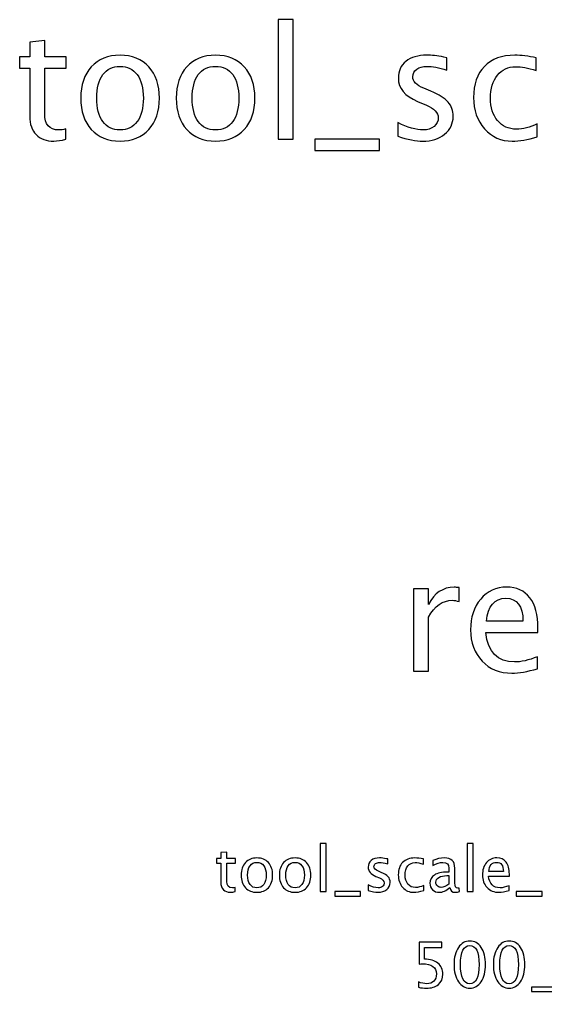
# Model space of a CAD drawing. Header units: centimetres. Extents: x -29.5 to 29.3, y -24.7 to 29.8.
# Drawn here: x -29.49 to -22.33, y 13.31 to 26.55 of the extents above; entities that cross this region are included whole.
import ezdxf

# ---------------------------------------------------------------- set-up
doc = ezdxf.new("R2010")
doc.units = ezdxf.units.CM
doc.header["$MEASUREMENT"] = 0
doc.layers.add('Layer 1', color=7, linetype='Continuous')

msp = doc.modelspace()

# ---------------------------------------------------------------- linework, layer by layer
at = {"layer": 'Layer 1'}
for points, knots in [([(-25.96923, 24.91783), (-25.96923, 24.91783), (-25.96923, 26.54978), (-25.96923, 26.54978), (-25.96923, 26.54978), (-25.96923, 26.54978), (-25.76603, 26.54978), (-25.76603, 26.54978), (-25.76603, 26.54978), (-25.76603, 26.54978), (-25.76603, 24.91783), (-25.76603, 24.91783), (-25.76603, 24.91783), (-25.76603, 24.91783), (-25.96923, 24.91783), (-25.96923, 24.91783)], [0, 0, 0, 0, 0.2, 0.2, 0.2, 0.2, 0.4, 0.4, 0.4, 0.4, 0.6, 0.6, 0.6, 0.6, 1, 1, 1, 1]), ([(-28.85989, 24.91818), (-28.92268, 24.9009), (-28.97736, 24.89243), (-29.02358, 24.89243), (-29.02358, 24.89243), (-29.12729, 24.89243), (-29.20808, 24.92206), (-29.26594, 24.98133), (-29.26594, 24.98133), (-29.32415, 25.0406), (-29.35307, 25.12279), (-29.35307, 25.22827), (-29.35307, 25.22827), (-29.35307, 25.22827), (-29.35307, 25.88726), (-29.35307, 25.88726), (-29.35307, 25.88726), (-29.35307, 25.88726), (-29.49348, 25.88726), (-29.49348, 25.88726), (-29.49348, 25.88726), (-29.49348, 25.88726), (-29.49348, 26.03967), (-29.49348, 26.03967), (-29.49348, 26.03967), (-29.49348, 26.03967), (-29.35307, 26.03967), (-29.35307, 26.03967), (-29.35307, 26.03967), (-29.35307, 26.03967), (-29.35307, 26.24251), (-29.35307, 26.24251), (-29.35307, 26.24251), (-29.35307, 26.24251), (-29.14987, 26.26192), (-29.14987, 26.26192), (-29.14987, 26.26192), (-29.14987, 26.26192), (-29.14987, 26.03967), (-29.14987, 26.03967), (-29.14987, 26.03967), (-29.14987, 26.03967), (-28.85566, 26.03967), (-28.85566, 26.03967), (-28.85566, 26.03967), (-28.85566, 26.03967), (-28.85566, 25.88726), (-28.85566, 25.88726), (-28.85566, 25.88726), (-28.85566, 25.88726), (-29.14987, 25.88726), (-29.14987, 25.88726), (-29.14987, 25.88726), (-29.14987, 25.88726), (-29.14987, 25.26496), (-29.14987, 25.26496), (-29.14987, 25.26496), (-29.14987, 25.11821), (-29.08602, 25.04483), (-28.95867, 25.04483), (-28.95867, 25.04483), (-28.9315, 25.04483), (-28.89869, 25.04942), (-28.85989, 25.05824), (-28.85989, 25.05824), (-28.85989, 25.05824), (-28.85989, 24.91818), (-28.85989, 24.91818)], [0, 0, 0, 0, 0.05555556, 0.05555556, 0.05555556, 0.05555556, 0.11111111, 0.11111111, 0.11111111, 0.11111111, 0.16666667, 0.16666667, 0.16666667, 0.16666667, 0.22222222, 0.22222222, 0.22222222, 0.22222222, 0.27777778, 0.27777778, 0.27777778, 0.27777778, 0.33333333, 0.33333333, 0.33333333, 0.33333333, 0.38888889, 0.38888889, 0.38888889, 0.38888889, 0.44444444, 0.44444444, 0.44444444, 0.44444444, 0.5, 0.5, 0.5, 0.5, 0.55555556, 0.55555556, 0.55555556, 0.55555556, 0.61111111, 0.61111111, 0.61111111, 0.61111111, 0.66666667, 0.66666667, 0.66666667, 0.66666667, 0.72222222, 0.72222222, 0.72222222, 0.72222222, 0.77777778, 0.77777778, 0.77777778, 0.77777778, 0.83333333, 0.83333333, 0.83333333, 0.83333333, 0.88888889, 0.88888889, 0.88888889, 0.88888889, 1, 1, 1, 1]), ([(-28.12329, 24.89243), (-28.28804, 24.89243), (-28.41857, 24.94499), (-28.51452, 25.05012), (-28.51452, 25.05012), (-28.61083, 25.15525), (-28.65881, 25.29813), (-28.65881, 25.47839), (-28.65881, 25.47839), (-28.65881, 25.65831), (-28.61083, 25.80083), (-28.51452, 25.90561), (-28.51452, 25.90561), (-28.41857, 26.01038), (-28.28804, 26.06295), (-28.12329, 26.06295), (-28.12329, 26.06295), (-27.95854, 26.06295), (-27.82802, 26.01038), (-27.73206, 25.90561), (-27.73206, 25.90561), (-27.63575, 25.80083), (-27.58777, 25.65831), (-27.58777, 25.47839), (-27.58777, 25.47839), (-27.58777, 25.29813), (-27.63575, 25.15525), (-27.73206, 25.05012), (-27.73206, 25.05012), (-27.82802, 24.94499), (-27.95854, 24.89243), (-28.12329, 24.89243)], [0, 0, 0, 0, 0.11111111, 0.11111111, 0.11111111, 0.11111111, 0.22222222, 0.22222222, 0.22222222, 0.22222222, 0.33333333, 0.33333333, 0.33333333, 0.33333333, 0.44444444, 0.44444444, 0.44444444, 0.44444444, 0.55555556, 0.55555556, 0.55555556, 0.55555556, 0.66666667, 0.66666667, 0.66666667, 0.66666667, 0.77777778, 0.77777778, 0.77777778, 0.77777778, 1, 1, 1, 1]), ([(-26.82295, 24.89243), (-26.9877, 24.89243), (-27.11823, 24.94499), (-27.21418, 25.05012), (-27.21418, 25.05012), (-27.31049, 25.15525), (-27.35847, 25.29813), (-27.35847, 25.47839), (-27.35847, 25.47839), (-27.35847, 25.65831), (-27.31049, 25.80083), (-27.21418, 25.90561), (-27.21418, 25.90561), (-27.11823, 26.01038), (-26.9877, 26.06295), (-26.82295, 26.06295), (-26.82295, 26.06295), (-26.6582, 26.06295), (-26.52768, 26.01038), (-26.43172, 25.90561), (-26.43172, 25.90561), (-26.33541, 25.80083), (-26.28743, 25.65831), (-26.28743, 25.47839), (-26.28743, 25.47839), (-26.28743, 25.29813), (-26.33541, 25.15525), (-26.43172, 25.05012), (-26.43172, 25.05012), (-26.52768, 24.94499), (-26.6582, 24.89243), (-26.82295, 24.89243)], [0, 0, 0, 0, 0.11111111, 0.11111111, 0.11111111, 0.11111111, 0.22222222, 0.22222222, 0.22222222, 0.22222222, 0.33333333, 0.33333333, 0.33333333, 0.33333333, 0.44444444, 0.44444444, 0.44444444, 0.44444444, 0.55555556, 0.55555556, 0.55555556, 0.55555556, 0.66666667, 0.66666667, 0.66666667, 0.66666667, 0.77777778, 0.77777778, 0.77777778, 0.77777778, 1, 1, 1, 1]), ([(-24.33939, 24.95805), (-24.33939, 24.95805), (-24.33939, 25.14431), (-24.33939, 25.14431), (-24.33939, 25.14431), (-24.20639, 25.07799), (-24.09103, 25.04483), (-23.99261, 25.04483), (-23.99261, 25.04483), (-23.93404, 25.04483), (-23.88536, 25.06071), (-23.84691, 25.09246), (-23.84691, 25.09246), (-23.80846, 25.12385), (-23.78905, 25.16336), (-23.78905, 25.21099), (-23.78905, 25.21099), (-23.78905, 25.28049), (-23.84303, 25.33799), (-23.95098, 25.3835), (-23.95098, 25.3835), (-23.95098, 25.3835), (-24.06986, 25.43394), (-24.06986, 25.43394), (-24.06986, 25.43394), (-24.24519, 25.50662), (-24.33304, 25.61174), (-24.33304, 25.74827), (-24.33304, 25.74827), (-24.33304, 25.84599), (-24.29846, 25.9229), (-24.22932, 25.97899), (-24.22932, 25.97899), (-24.16018, 26.03508), (-24.06528, 26.06295), (-23.94498, 26.06295), (-23.94498, 26.06295), (-23.88254, 26.06295), (-23.80493, 26.05448), (-23.71285, 26.0372), (-23.71285, 26.0372), (-23.71285, 26.0372), (-23.67052, 26.02908), (-23.67052, 26.02908), (-23.67052, 26.02908), (-23.67052, 26.02908), (-23.67052, 25.85975), (-23.67052, 25.85975), (-23.67052, 25.85975), (-23.78376, 25.89361), (-23.87407, 25.91055), (-23.94145, 25.91055), (-23.94145, 25.91055), (-24.00072, 25.91055), (-24.04764, 25.8975), (-24.08327, 25.87174), (-24.08327, 25.87174), (-24.11855, 25.84599), (-24.13619, 25.81142), (-24.13619, 25.76803), (-24.13619, 25.76803), (-24.13619, 25.707), (-24.0868, 25.65514), (-23.98767, 25.61316), (-23.98767, 25.61316), (-23.98767, 25.61316), (-23.88995, 25.57188), (-23.88995, 25.57188), (-23.88995, 25.57188), (-23.77917, 25.52531), (-23.70086, 25.47593), (-23.655, 25.42407), (-23.655, 25.42407), (-23.60878, 25.37221), (-23.58585, 25.3073), (-23.58585, 25.22969), (-23.58585, 25.22969), (-23.58585, 25.13126), (-23.62466, 25.05047), (-23.70262, 24.98733), (-23.70262, 24.98733), (-23.78023, 24.92418), (-23.87972, 24.89243), (-24.00072, 24.89243), (-24.00072, 24.89243), (-24.09385, 24.89243), (-24.20639, 24.9143), (-24.33939, 24.95805)], [0, 0, 0, 0, 0.04347826, 0.04347826, 0.04347826, 0.04347826, 0.08695652, 0.08695652, 0.08695652, 0.08695652, 0.13043478, 0.13043478, 0.13043478, 0.13043478, 0.17391304, 0.17391304, 0.17391304, 0.17391304, 0.2173913, 0.2173913, 0.2173913, 0.2173913, 0.26086957, 0.26086957, 0.26086957, 0.26086957, 0.30434783, 0.30434783, 0.30434783, 0.30434783, 0.34782609, 0.34782609, 0.34782609, 0.34782609, 0.39130435, 0.39130435, 0.39130435, 0.39130435, 0.43478261, 0.43478261, 0.43478261, 0.43478261, 0.47826087, 0.47826087, 0.47826087, 0.47826087, 0.52173913, 0.52173913, 0.52173913, 0.52173913, 0.56521739, 0.56521739, 0.56521739, 0.56521739, 0.60869565, 0.60869565, 0.60869565, 0.60869565, 0.65217391, 0.65217391, 0.65217391, 0.65217391, 0.69565217, 0.69565217, 0.69565217, 0.69565217, 0.73913043, 0.73913043, 0.73913043, 0.73913043, 0.7826087, 0.7826087, 0.7826087, 0.7826087, 0.82608696, 0.82608696, 0.82608696, 0.82608696, 0.86956522, 0.86956522, 0.86956522, 0.86956522, 0.91304348, 0.91304348, 0.91304348, 0.91304348, 1, 1, 1, 1]), ([(-22.44109, 24.9517), (-22.57267, 24.91219), (-22.68627, 24.89243), (-22.78187, 24.89243), (-22.78187, 24.89243), (-22.93356, 24.89243), (-23.05915, 24.94852), (-23.15899, 25.06035), (-23.15899, 25.06035), (-23.25883, 25.17254), (-23.30892, 25.314), (-23.30892, 25.48439), (-23.30892, 25.48439), (-23.30892, 25.66643), (-23.25953, 25.8086), (-23.16075, 25.9102), (-23.16075, 25.9102), (-23.06197, 26.01215), (-22.92404, 26.06295), (-22.74694, 26.06295), (-22.74694, 26.06295), (-22.65981, 26.06295), (-22.56174, 26.05095), (-22.45379, 26.02697), (-22.45379, 26.02697), (-22.45379, 26.02697), (-22.45379, 25.85551), (-22.45379, 25.85551), (-22.45379, 25.85551), (-22.56844, 25.88938), (-22.66192, 25.90631), (-22.73389, 25.90631), (-22.73389, 25.90631), (-22.83831, 25.90631), (-22.92192, 25.86716), (-22.98436, 25.78919), (-22.98436, 25.78919), (-23.04681, 25.71123), (-23.0782, 25.60716), (-23.0782, 25.47734), (-23.0782, 25.47734), (-23.0782, 25.35139), (-23.04575, 25.24979), (-22.98119, 25.17183), (-22.98119, 25.17183), (-22.91663, 25.09422), (-22.83232, 25.05541), (-22.72754, 25.05541), (-22.72754, 25.05541), (-22.63476, 25.05541), (-22.53951, 25.0794), (-22.44109, 25.12738), (-22.44109, 25.12738), (-22.44109, 25.12738), (-22.44109, 24.9517), (-22.44109, 24.9517)], [0, 0, 0, 0, 0.06666667, 0.06666667, 0.06666667, 0.06666667, 0.13333333, 0.13333333, 0.13333333, 0.13333333, 0.2, 0.2, 0.2, 0.2, 0.26666667, 0.26666667, 0.26666667, 0.26666667, 0.33333333, 0.33333333, 0.33333333, 0.33333333, 0.4, 0.4, 0.4, 0.4, 0.46666667, 0.46666667, 0.46666667, 0.46666667, 0.53333333, 0.53333333, 0.53333333, 0.53333333, 0.6, 0.6, 0.6, 0.6, 0.66666667, 0.66666667, 0.66666667, 0.66666667, 0.73333333, 0.73333333, 0.73333333, 0.73333333, 0.8, 0.8, 0.8, 0.8, 0.86666667, 0.86666667, 0.86666667, 0.86666667, 1, 1, 1, 1]), ([(-28.12365, 25.04483), (-28.0231, 25.04483), (-27.94479, 25.08258), (-27.88905, 25.15842), (-27.88905, 25.15842), (-27.83366, 25.23392), (-27.80579, 25.34081), (-27.80579, 25.47839), (-27.80579, 25.47839), (-27.80579, 25.61563), (-27.83366, 25.72216), (-27.88905, 25.79766), (-27.88905, 25.79766), (-27.94479, 25.8728), (-28.0231, 25.91055), (-28.12365, 25.91055), (-28.12365, 25.91055), (-28.22454, 25.91055), (-28.30286, 25.8728), (-28.35789, 25.79766), (-28.35789, 25.79766), (-28.41328, 25.72216), (-28.44079, 25.61563), (-28.44079, 25.47839), (-28.44079, 25.47839), (-28.44079, 25.34081), (-28.41328, 25.23392), (-28.35789, 25.15842), (-28.35789, 25.15842), (-28.30286, 25.08258), (-28.22454, 25.04483), (-28.12365, 25.04483)], [0, 0, 0, 0, 0.11111111, 0.11111111, 0.11111111, 0.11111111, 0.22222222, 0.22222222, 0.22222222, 0.22222222, 0.33333333, 0.33333333, 0.33333333, 0.33333333, 0.44444444, 0.44444444, 0.44444444, 0.44444444, 0.55555556, 0.55555556, 0.55555556, 0.55555556, 0.66666667, 0.66666667, 0.66666667, 0.66666667, 0.77777778, 0.77777778, 0.77777778, 0.77777778, 1, 1, 1, 1]), ([(-26.82331, 25.04483), (-26.72276, 25.04483), (-26.64445, 25.08258), (-26.58871, 25.15842), (-26.58871, 25.15842), (-26.53332, 25.23392), (-26.50545, 25.34081), (-26.50545, 25.47839), (-26.50545, 25.47839), (-26.50545, 25.61563), (-26.53332, 25.72216), (-26.58871, 25.79766), (-26.58871, 25.79766), (-26.64445, 25.8728), (-26.72276, 25.91055), (-26.82331, 25.91055), (-26.82331, 25.91055), (-26.9242, 25.91055), (-27.00252, 25.8728), (-27.05755, 25.79766), (-27.05755, 25.79766), (-27.11294, 25.72216), (-27.14045, 25.61563), (-27.14045, 25.47839), (-27.14045, 25.47839), (-27.14045, 25.34081), (-27.11294, 25.23392), (-27.05755, 25.15842), (-27.05755, 25.15842), (-27.00252, 25.08258), (-26.9242, 25.04483), (-26.82331, 25.04483)], [0, 0, 0, 0, 0.11111111, 0.11111111, 0.11111111, 0.11111111, 0.22222222, 0.22222222, 0.22222222, 0.22222222, 0.33333333, 0.33333333, 0.33333333, 0.33333333, 0.44444444, 0.44444444, 0.44444444, 0.44444444, 0.55555556, 0.55555556, 0.55555556, 0.55555556, 0.66666667, 0.66666667, 0.66666667, 0.66666667, 0.77777778, 0.77777778, 0.77777778, 0.77777778, 1, 1, 1, 1]), ([(-25.47181, 24.76543), (-25.47181, 24.76543), (-25.47181, 24.91783), (-25.47181, 24.91783), (-25.47181, 24.91783), (-25.47181, 24.91783), (-24.59128, 24.91783), (-24.59128, 24.91783), (-24.59128, 24.91783), (-24.59128, 24.91783), (-24.59128, 24.76543), (-24.59128, 24.76543), (-24.59128, 24.76543), (-24.59128, 24.76543), (-25.47181, 24.76543), (-25.47181, 24.76543)], [0, 0, 0, 0, 0.2, 0.2, 0.2, 0.2, 0.4, 0.4, 0.4, 0.4, 0.6, 0.6, 0.6, 0.6, 1, 1, 1, 1]), ([(-24.12631, 17.67044), (-24.12631, 17.67044), (-24.12631, 18.79228), (-24.12631, 18.79228), (-24.12631, 18.79228), (-24.12631, 18.79228), (-23.92311, 18.79228), (-23.92311, 18.79228), (-23.92311, 18.79228), (-23.92311, 18.79228), (-23.92311, 18.58026), (-23.92311, 18.58026), (-23.92311, 18.58026), (-23.84232, 18.73724), (-23.7252, 18.81556), (-23.57139, 18.81556), (-23.57139, 18.81556), (-23.55058, 18.81556), (-23.5287, 18.81379), (-23.50613, 18.81027), (-23.50613, 18.81027), (-23.50613, 18.81027), (-23.50613, 18.62012), (-23.50613, 18.62012), (-23.50613, 18.62012), (-23.5414, 18.63176), (-23.57245, 18.63776), (-23.59926, 18.63776), (-23.59926, 18.63776), (-23.72838, 18.63776), (-23.83633, 18.56156), (-23.92311, 18.40881), (-23.92311, 18.40881), (-23.92311, 18.40881), (-23.92311, 17.67044), (-23.92311, 17.67044), (-23.92311, 17.67044), (-23.92311, 17.67044), (-24.12631, 17.67044), (-24.12631, 17.67044)], [0, 0, 0, 0, 0.09090909, 0.09090909, 0.09090909, 0.09090909, 0.18181818, 0.18181818, 0.18181818, 0.18181818, 0.27272727, 0.27272727, 0.27272727, 0.27272727, 0.36363636, 0.36363636, 0.36363636, 0.36363636, 0.45454545, 0.45454545, 0.45454545, 0.45454545, 0.54545455, 0.54545455, 0.54545455, 0.54545455, 0.63636364, 0.63636364, 0.63636364, 0.63636364, 0.72727273, 0.72727273, 0.72727273, 0.72727273, 0.81818182, 0.81818182, 0.81818182, 0.81818182, 1, 1, 1, 1]), ([(-22.43686, 17.70642), (-22.57338, 17.6655), (-22.69015, 17.64504), (-22.78752, 17.64504), (-22.78752, 17.64504), (-22.95368, 17.64504), (-23.08879, 17.70007), (-23.19286, 17.80979), (-23.19286, 17.80979), (-23.29693, 17.9195), (-23.34914, 18.06167), (-23.34914, 18.23665), (-23.34914, 18.23665), (-23.34914, 18.40634), (-23.30328, 18.54568), (-23.2112, 18.65469), (-23.2112, 18.65469), (-23.11913, 18.76335), (-23.0013, 18.81768), (-22.85772, 18.81768), (-22.85772, 18.81768), (-22.7219, 18.81768), (-22.61677, 18.76934), (-22.54269, 18.67268), (-22.54269, 18.67268), (-22.46861, 18.57602), (-22.43156, 18.43914), (-22.43156, 18.2617), (-22.43156, 18.2617), (-22.43156, 18.2617), (-22.43262, 18.19961), (-22.43262, 18.19961), (-22.43262, 18.19961), (-22.43262, 18.19961), (-23.14171, 18.19961), (-23.14171, 18.19961), (-23.14171, 18.19961), (-23.11207, 17.9315), (-22.98119, 17.79744), (-22.74942, 17.79744), (-22.74942, 17.79744), (-22.6644, 17.79744), (-22.56033, 17.82143), (-22.43686, 17.86941), (-22.43686, 17.86941), (-22.43686, 17.86941), (-22.43686, 17.70642), (-22.43686, 17.70642)], [0, 0, 0, 0, 0.07692308, 0.07692308, 0.07692308, 0.07692308, 0.15384615, 0.15384615, 0.15384615, 0.15384615, 0.23076923, 0.23076923, 0.23076923, 0.23076923, 0.30769231, 0.30769231, 0.30769231, 0.30769231, 0.38461538, 0.38461538, 0.38461538, 0.38461538, 0.46153846, 0.46153846, 0.46153846, 0.46153846, 0.53846154, 0.53846154, 0.53846154, 0.53846154, 0.61538462, 0.61538462, 0.61538462, 0.61538462, 0.69230769, 0.69230769, 0.69230769, 0.69230769, 0.76923077, 0.76923077, 0.76923077, 0.76923077, 0.84615385, 0.84615385, 0.84615385, 0.84615385, 1, 1, 1, 1]), ([(-23.13112, 18.35201), (-23.13112, 18.35201), (-22.63582, 18.35201), (-22.63582, 18.35201), (-22.63582, 18.35201), (-22.63582, 18.56085), (-22.71379, 18.66527), (-22.86936, 18.66527), (-22.86936, 18.66527), (-23.02599, 18.66527), (-23.11313, 18.56085), (-23.13112, 18.35201)], [0, 0, 0, 0, 0.25, 0.25, 0.25, 0.25, 0.5, 0.5, 0.5, 0.5, 1, 1, 1, 1]), ([(-25.39779, 14.67044), (-25.39779, 14.67044), (-25.39779, 15.32322), (-25.39779, 15.32322), (-25.39779, 15.32322), (-25.39779, 15.32322), (-25.31651, 15.32322), (-25.31651, 15.32322), (-25.31651, 15.32322), (-25.31651, 15.32322), (-25.31651, 14.67044), (-25.31651, 14.67044), (-25.31651, 14.67044), (-25.31651, 14.67044), (-25.39779, 14.67044), (-25.39779, 14.67044)], [0, 0, 0, 0, 0.2, 0.2, 0.2, 0.2, 0.4, 0.4, 0.4, 0.4, 0.6, 0.6, 0.6, 0.6, 1, 1, 1, 1]), ([(-23.39696, 14.67044), (-23.39696, 14.67044), (-23.39696, 15.32322), (-23.39696, 15.32322), (-23.39696, 15.32322), (-23.39696, 15.32322), (-23.31568, 15.32322), (-23.31568, 15.32322), (-23.31568, 15.32322), (-23.31568, 15.32322), (-23.31568, 14.67044), (-23.31568, 14.67044), (-23.31568, 14.67044), (-23.31568, 14.67044), (-23.39696, 14.67044), (-23.39696, 14.67044)], [0, 0, 0, 0, 0.2, 0.2, 0.2, 0.2, 0.4, 0.4, 0.4, 0.4, 0.6, 0.6, 0.6, 0.6, 1, 1, 1, 1]), ([(-26.55406, 14.67058), (-26.57918, 14.66367), (-26.60105, 14.66028), (-26.61953, 14.66028), (-26.61953, 14.66028), (-26.66102, 14.66028), (-26.69334, 14.67213), (-26.71648, 14.69584), (-26.71648, 14.69584), (-26.73976, 14.71955), (-26.75133, 14.75243), (-26.75133, 14.79462), (-26.75133, 14.79462), (-26.75133, 14.79462), (-26.75133, 15.05821), (-26.75133, 15.05821), (-26.75133, 15.05821), (-26.75133, 15.05821), (-26.8075, 15.05821), (-26.8075, 15.05821), (-26.8075, 15.05821), (-26.8075, 15.05821), (-26.8075, 15.11918), (-26.8075, 15.11918), (-26.8075, 15.11918), (-26.8075, 15.11918), (-26.75133, 15.11918), (-26.75133, 15.11918), (-26.75133, 15.11918), (-26.75133, 15.11918), (-26.75133, 15.20031), (-26.75133, 15.20031), (-26.75133, 15.20031), (-26.75133, 15.20031), (-26.67005, 15.20808), (-26.67005, 15.20808), (-26.67005, 15.20808), (-26.67005, 15.20808), (-26.67005, 15.11918), (-26.67005, 15.11918), (-26.67005, 15.11918), (-26.67005, 15.11918), (-26.55237, 15.11918), (-26.55237, 15.11918), (-26.55237, 15.11918), (-26.55237, 15.11918), (-26.55237, 15.05821), (-26.55237, 15.05821), (-26.55237, 15.05821), (-26.55237, 15.05821), (-26.67005, 15.05821), (-26.67005, 15.05821), (-26.67005, 15.05821), (-26.67005, 15.05821), (-26.67005, 14.80929), (-26.67005, 14.80929), (-26.67005, 14.80929), (-26.67005, 14.75059), (-26.64451, 14.72124), (-26.59357, 14.72124), (-26.59357, 14.72124), (-26.5827, 14.72124), (-26.56958, 14.72307), (-26.55406, 14.7266), (-26.55406, 14.7266), (-26.55406, 14.7266), (-26.55406, 14.67058), (-26.55406, 14.67058)], [0, 0, 0, 0, 0.05555556, 0.05555556, 0.05555556, 0.05555556, 0.11111111, 0.11111111, 0.11111111, 0.11111111, 0.16666667, 0.16666667, 0.16666667, 0.16666667, 0.22222222, 0.22222222, 0.22222222, 0.22222222, 0.27777778, 0.27777778, 0.27777778, 0.27777778, 0.33333333, 0.33333333, 0.33333333, 0.33333333, 0.38888889, 0.38888889, 0.38888889, 0.38888889, 0.44444444, 0.44444444, 0.44444444, 0.44444444, 0.5, 0.5, 0.5, 0.5, 0.55555556, 0.55555556, 0.55555556, 0.55555556, 0.61111111, 0.61111111, 0.61111111, 0.61111111, 0.66666667, 0.66666667, 0.66666667, 0.66666667, 0.72222222, 0.72222222, 0.72222222, 0.72222222, 0.77777778, 0.77777778, 0.77777778, 0.77777778, 0.83333333, 0.83333333, 0.83333333, 0.83333333, 0.88888889, 0.88888889, 0.88888889, 0.88888889, 1, 1, 1, 1]), ([(-26.25942, 14.66028), (-26.32532, 14.66028), (-26.37753, 14.68131), (-26.41592, 14.72336), (-26.41592, 14.72336), (-26.45444, 14.76541), (-26.47363, 14.82256), (-26.47363, 14.89467), (-26.47363, 14.89467), (-26.47363, 14.96663), (-26.45444, 15.02364), (-26.41592, 15.06555), (-26.41592, 15.06555), (-26.37753, 15.10746), (-26.32532, 15.12849), (-26.25942, 15.12849), (-26.25942, 15.12849), (-26.19352, 15.12849), (-26.14131, 15.10746), (-26.10293, 15.06555), (-26.10293, 15.06555), (-26.06441, 15.02364), (-26.04521, 14.96663), (-26.04521, 14.89467), (-26.04521, 14.89467), (-26.04521, 14.82256), (-26.06441, 14.76541), (-26.10293, 14.72336), (-26.10293, 14.72336), (-26.14131, 14.68131), (-26.19352, 14.66028), (-26.25942, 14.66028)], [0, 0, 0, 0, 0.11111111, 0.11111111, 0.11111111, 0.11111111, 0.22222222, 0.22222222, 0.22222222, 0.22222222, 0.33333333, 0.33333333, 0.33333333, 0.33333333, 0.44444444, 0.44444444, 0.44444444, 0.44444444, 0.55555556, 0.55555556, 0.55555556, 0.55555556, 0.66666667, 0.66666667, 0.66666667, 0.66666667, 0.77777778, 0.77777778, 0.77777778, 0.77777778, 1, 1, 1, 1]), ([(-25.73928, 14.66028), (-25.80518, 14.66028), (-25.85739, 14.68131), (-25.89578, 14.72336), (-25.89578, 14.72336), (-25.9343, 14.76541), (-25.95349, 14.82256), (-25.95349, 14.89467), (-25.95349, 14.89467), (-25.95349, 14.96663), (-25.9343, 15.02364), (-25.89578, 15.06555), (-25.89578, 15.06555), (-25.85739, 15.10746), (-25.80518, 15.12849), (-25.73928, 15.12849), (-25.73928, 15.12849), (-25.67338, 15.12849), (-25.62117, 15.10746), (-25.58279, 15.06555), (-25.58279, 15.06555), (-25.54427, 15.02364), (-25.52507, 14.96663), (-25.52507, 14.89467), (-25.52507, 14.89467), (-25.52507, 14.82256), (-25.54427, 14.76541), (-25.58279, 14.72336), (-25.58279, 14.72336), (-25.62117, 14.68131), (-25.67338, 14.66028), (-25.73928, 14.66028)], [0, 0, 0, 0, 0.11111111, 0.11111111, 0.11111111, 0.11111111, 0.22222222, 0.22222222, 0.22222222, 0.22222222, 0.33333333, 0.33333333, 0.33333333, 0.33333333, 0.44444444, 0.44444444, 0.44444444, 0.44444444, 0.55555556, 0.55555556, 0.55555556, 0.55555556, 0.66666667, 0.66666667, 0.66666667, 0.66666667, 0.77777778, 0.77777778, 0.77777778, 0.77777778, 1, 1, 1, 1]), ([(-24.74585, 14.68653), (-24.74585, 14.68653), (-24.74585, 14.76103), (-24.74585, 14.76103), (-24.74585, 14.76103), (-24.69265, 14.7345), (-24.6465, 14.72124), (-24.60713, 14.72124), (-24.60713, 14.72124), (-24.58371, 14.72124), (-24.56424, 14.72759), (-24.54885, 14.74029), (-24.54885, 14.74029), (-24.53347, 14.75285), (-24.52571, 14.76865), (-24.52571, 14.7877), (-24.52571, 14.7877), (-24.52571, 14.8155), (-24.5473, 14.8385), (-24.59048, 14.85671), (-24.59048, 14.85671), (-24.59048, 14.85671), (-24.63804, 14.87689), (-24.63804, 14.87689), (-24.63804, 14.87689), (-24.70817, 14.90596), (-24.74331, 14.94801), (-24.74331, 15.00262), (-24.74331, 15.00262), (-24.74331, 15.0417), (-24.72948, 15.07247), (-24.70182, 15.0949), (-24.70182, 15.0949), (-24.67416, 15.11734), (-24.6362, 15.12849), (-24.58808, 15.12849), (-24.58808, 15.12849), (-24.56311, 15.12849), (-24.53206, 15.1251), (-24.49523, 15.11819), (-24.49523, 15.11819), (-24.49523, 15.11819), (-24.4783, 15.11494), (-24.4783, 15.11494), (-24.4783, 15.11494), (-24.4783, 15.11494), (-24.4783, 15.04721), (-24.4783, 15.04721), (-24.4783, 15.04721), (-24.5236, 15.06075), (-24.55972, 15.06753), (-24.58667, 15.06753), (-24.58667, 15.06753), (-24.61038, 15.06753), (-24.62915, 15.06231), (-24.6434, 15.05201), (-24.6434, 15.05201), (-24.65751, 15.0417), (-24.66457, 15.02788), (-24.66457, 15.01052), (-24.66457, 15.01052), (-24.66457, 14.98611), (-24.64481, 14.96536), (-24.60516, 14.94857), (-24.60516, 14.94857), (-24.60516, 14.94857), (-24.56607, 14.93206), (-24.56607, 14.93206), (-24.56607, 14.93206), (-24.52176, 14.91343), (-24.49043, 14.89368), (-24.47209, 14.87294), (-24.47209, 14.87294), (-24.4536, 14.85219), (-24.44443, 14.82623), (-24.44443, 14.79518), (-24.44443, 14.79518), (-24.44443, 14.75581), (-24.45995, 14.7235), (-24.49114, 14.69824), (-24.49114, 14.69824), (-24.52218, 14.67298), (-24.56198, 14.66028), (-24.61038, 14.66028), (-24.61038, 14.66028), (-24.64763, 14.66028), (-24.69265, 14.66903), (-24.74585, 14.68653)], [0, 0, 0, 0, 0.04347826, 0.04347826, 0.04347826, 0.04347826, 0.08695652, 0.08695652, 0.08695652, 0.08695652, 0.13043478, 0.13043478, 0.13043478, 0.13043478, 0.17391304, 0.17391304, 0.17391304, 0.17391304, 0.2173913, 0.2173913, 0.2173913, 0.2173913, 0.26086957, 0.26086957, 0.26086957, 0.26086957, 0.30434783, 0.30434783, 0.30434783, 0.30434783, 0.34782609, 0.34782609, 0.34782609, 0.34782609, 0.39130435, 0.39130435, 0.39130435, 0.39130435, 0.43478261, 0.43478261, 0.43478261, 0.43478261, 0.47826087, 0.47826087, 0.47826087, 0.47826087, 0.52173913, 0.52173913, 0.52173913, 0.52173913, 0.56521739, 0.56521739, 0.56521739, 0.56521739, 0.60869565, 0.60869565, 0.60869565, 0.60869565, 0.65217391, 0.65217391, 0.65217391, 0.65217391, 0.69565217, 0.69565217, 0.69565217, 0.69565217, 0.73913043, 0.73913043, 0.73913043, 0.73913043, 0.7826087, 0.7826087, 0.7826087, 0.7826087, 0.82608696, 0.82608696, 0.82608696, 0.82608696, 0.86956522, 0.86956522, 0.86956522, 0.86956522, 0.91304348, 0.91304348, 0.91304348, 0.91304348, 1, 1, 1, 1]), ([(-23.98653, 14.68399), (-24.03916, 14.66818), (-24.0846, 14.66028), (-24.12284, 14.66028), (-24.12284, 14.66028), (-24.18352, 14.66028), (-24.23375, 14.68272), (-24.27369, 14.72745), (-24.27369, 14.72745), (-24.31362, 14.77232), (-24.33366, 14.82891), (-24.33366, 14.89707), (-24.33366, 14.89707), (-24.33366, 14.96988), (-24.3139, 15.02675), (-24.27439, 15.06739), (-24.27439, 15.06739), (-24.23488, 15.10817), (-24.17971, 15.12849), (-24.10887, 15.12849), (-24.10887, 15.12849), (-24.07401, 15.12849), (-24.03479, 15.12369), (-23.99161, 15.1141), (-23.99161, 15.1141), (-23.99161, 15.1141), (-23.99161, 15.04551), (-23.99161, 15.04551), (-23.99161, 15.04551), (-24.03747, 15.05906), (-24.07486, 15.06583), (-24.10365, 15.06583), (-24.10365, 15.06583), (-24.14542, 15.06583), (-24.17886, 15.05017), (-24.20384, 15.01899), (-24.20384, 15.01899), (-24.22881, 14.9878), (-24.24137, 14.94617), (-24.24137, 14.89424), (-24.24137, 14.89424), (-24.24137, 14.84387), (-24.22839, 14.80323), (-24.20257, 14.77204), (-24.20257, 14.77204), (-24.17674, 14.741), (-24.14302, 14.72547), (-24.10111, 14.72547), (-24.10111, 14.72547), (-24.064, 14.72547), (-24.0259, 14.73507), (-23.98653, 14.75426), (-23.98653, 14.75426), (-23.98653, 14.75426), (-23.98653, 14.68399), (-23.98653, 14.68399)], [0, 0, 0, 0, 0.06666667, 0.06666667, 0.06666667, 0.06666667, 0.13333333, 0.13333333, 0.13333333, 0.13333333, 0.2, 0.2, 0.2, 0.2, 0.26666667, 0.26666667, 0.26666667, 0.26666667, 0.33333333, 0.33333333, 0.33333333, 0.33333333, 0.4, 0.4, 0.4, 0.4, 0.46666667, 0.46666667, 0.46666667, 0.46666667, 0.53333333, 0.53333333, 0.53333333, 0.53333333, 0.6, 0.6, 0.6, 0.6, 0.66666667, 0.66666667, 0.66666667, 0.66666667, 0.73333333, 0.73333333, 0.73333333, 0.73333333, 0.8, 0.8, 0.8, 0.8, 0.86666667, 0.86666667, 0.86666667, 0.86666667, 1, 1, 1, 1]), ([(-23.63318, 14.72759), (-23.682, 14.68272), (-23.72899, 14.66028), (-23.77415, 14.66028), (-23.77415, 14.66028), (-23.81126, 14.66028), (-23.84216, 14.67185), (-23.86658, 14.69513), (-23.86658, 14.69513), (-23.89113, 14.71842), (-23.90341, 14.74777), (-23.90341, 14.78319), (-23.90341, 14.78319), (-23.90341, 14.83215), (-23.8828, 14.86983), (-23.8416, 14.89608), (-23.8416, 14.89608), (-23.80039, 14.92232), (-23.74127, 14.93545), (-23.66422, 14.93545), (-23.66422, 14.93545), (-23.66422, 14.93545), (-23.64517, 14.93545), (-23.64517, 14.93545), (-23.64517, 14.93545), (-23.64517, 14.93545), (-23.64517, 14.98949), (-23.64517, 14.98949), (-23.64517, 14.98949), (-23.64517, 15.04156), (-23.67227, 15.06753), (-23.72659, 15.06753), (-23.72659, 15.06753), (-23.76864, 15.06753), (-23.81465, 15.05426), (-23.86446, 15.02773), (-23.86446, 15.02773), (-23.86446, 15.02773), (-23.86446, 15.09462), (-23.86446, 15.09462), (-23.86446, 15.09462), (-23.80971, 15.1172), (-23.75806, 15.12849), (-23.70966, 15.12849), (-23.70966, 15.12849), (-23.65985, 15.12849), (-23.62302, 15.1172), (-23.59945, 15.09448), (-23.59945, 15.09448), (-23.57575, 15.07176), (-23.56389, 15.03677), (-23.56389, 14.98949), (-23.56389, 14.98949), (-23.56389, 14.98949), (-23.56389, 14.78672), (-23.56389, 14.78672), (-23.56389, 14.78672), (-23.56389, 14.74029), (-23.54964, 14.71701), (-23.52099, 14.71701), (-23.52099, 14.71701), (-23.51747, 14.71701), (-23.51224, 14.71757), (-23.50533, 14.7187), (-23.50533, 14.7187), (-23.50533, 14.7187), (-23.49954, 14.67354), (-23.49954, 14.67354), (-23.49954, 14.67354), (-23.51803, 14.66465), (-23.53835, 14.66028), (-23.56065, 14.66028), (-23.56065, 14.66028), (-23.59861, 14.66028), (-23.62274, 14.68272), (-23.63318, 14.72759)], [0, 0, 0, 0, 0.05, 0.05, 0.05, 0.05, 0.1, 0.1, 0.1, 0.1, 0.15, 0.15, 0.15, 0.15, 0.2, 0.2, 0.2, 0.2, 0.25, 0.25, 0.25, 0.25, 0.3, 0.3, 0.3, 0.3, 0.35, 0.35, 0.35, 0.35, 0.4, 0.4, 0.4, 0.4, 0.45, 0.45, 0.45, 0.45, 0.5, 0.5, 0.5, 0.5, 0.55, 0.55, 0.55, 0.55, 0.6, 0.6, 0.6, 0.6, 0.65, 0.65, 0.65, 0.65, 0.7, 0.7, 0.7, 0.7, 0.75, 0.75, 0.75, 0.75, 0.8, 0.8, 0.8, 0.8, 0.85, 0.85, 0.85, 0.85, 0.9, 0.9, 0.9, 0.9, 1, 1, 1, 1]), ([(-22.82292, 14.68483), (-22.87753, 14.66846), (-22.92423, 14.66028), (-22.96318, 14.66028), (-22.96318, 14.66028), (-23.02964, 14.66028), (-23.08369, 14.68229), (-23.12532, 14.72618), (-23.12532, 14.72618), (-23.16695, 14.77006), (-23.18783, 14.82693), (-23.18783, 14.89692), (-23.18783, 14.89692), (-23.18783, 14.9648), (-23.16949, 15.02054), (-23.13266, 15.06414), (-23.13266, 15.06414), (-23.09583, 15.1076), (-23.04869, 15.12934), (-22.99126, 15.12934), (-22.99126, 15.12934), (-22.93693, 15.12934), (-22.89488, 15.11), (-22.86525, 15.07134), (-22.86525, 15.07134), (-22.83562, 15.03267), (-22.8208, 14.97792), (-22.8208, 14.90694), (-22.8208, 14.90694), (-22.8208, 14.90694), (-22.82122, 14.88211), (-22.82122, 14.88211), (-22.82122, 14.88211), (-22.82122, 14.88211), (-23.10486, 14.88211), (-23.10486, 14.88211), (-23.10486, 14.88211), (-23.093, 14.77486), (-23.04065, 14.72124), (-22.94794, 14.72124), (-22.94794, 14.72124), (-22.91393, 14.72124), (-22.8723, 14.73084), (-22.82292, 14.75003), (-22.82292, 14.75003), (-22.82292, 14.75003), (-22.82292, 14.68483), (-22.82292, 14.68483)], [0, 0, 0, 0, 0.07692308, 0.07692308, 0.07692308, 0.07692308, 0.15384615, 0.15384615, 0.15384615, 0.15384615, 0.23076923, 0.23076923, 0.23076923, 0.23076923, 0.30769231, 0.30769231, 0.30769231, 0.30769231, 0.38461538, 0.38461538, 0.38461538, 0.38461538, 0.46153846, 0.46153846, 0.46153846, 0.46153846, 0.53846154, 0.53846154, 0.53846154, 0.53846154, 0.61538462, 0.61538462, 0.61538462, 0.61538462, 0.69230769, 0.69230769, 0.69230769, 0.69230769, 0.76923077, 0.76923077, 0.76923077, 0.76923077, 0.84615385, 0.84615385, 0.84615385, 0.84615385, 1, 1, 1, 1]), ([(-26.25956, 14.72124), (-26.21935, 14.72124), (-26.18802, 14.73634), (-26.16572, 14.76668), (-26.16572, 14.76668), (-26.14357, 14.79688), (-26.13242, 14.83963), (-26.13242, 14.89467), (-26.13242, 14.89467), (-26.13242, 14.94956), (-26.14357, 14.99217), (-26.16572, 15.02237), (-26.16572, 15.02237), (-26.18802, 15.05243), (-26.21935, 15.06753), (-26.25956, 15.06753), (-26.25956, 15.06753), (-26.29992, 15.06753), (-26.33125, 15.05243), (-26.35326, 15.02237), (-26.35326, 15.02237), (-26.37542, 14.99217), (-26.38642, 14.94956), (-26.38642, 14.89467), (-26.38642, 14.89467), (-26.38642, 14.83963), (-26.37542, 14.79688), (-26.35326, 14.76668), (-26.35326, 14.76668), (-26.33125, 14.73634), (-26.29992, 14.72124), (-26.25956, 14.72124)], [0, 0, 0, 0, 0.11111111, 0.11111111, 0.11111111, 0.11111111, 0.22222222, 0.22222222, 0.22222222, 0.22222222, 0.33333333, 0.33333333, 0.33333333, 0.33333333, 0.44444444, 0.44444444, 0.44444444, 0.44444444, 0.55555556, 0.55555556, 0.55555556, 0.55555556, 0.66666667, 0.66666667, 0.66666667, 0.66666667, 0.77777778, 0.77777778, 0.77777778, 0.77777778, 1, 1, 1, 1]), ([(-25.73942, 14.72124), (-25.69921, 14.72124), (-25.66788, 14.73634), (-25.64558, 14.76668), (-25.64558, 14.76668), (-25.62343, 14.79688), (-25.61228, 14.83963), (-25.61228, 14.89467), (-25.61228, 14.89467), (-25.61228, 14.94956), (-25.62343, 14.99217), (-25.64558, 15.02237), (-25.64558, 15.02237), (-25.66788, 15.05243), (-25.69921, 15.06753), (-25.73942, 15.06753), (-25.73942, 15.06753), (-25.77978, 15.06753), (-25.81111, 15.05243), (-25.83312, 15.02237), (-25.83312, 15.02237), (-25.85528, 14.99217), (-25.86628, 14.94956), (-25.86628, 14.89467), (-25.86628, 14.89467), (-25.86628, 14.83963), (-25.85528, 14.79688), (-25.83312, 14.76668), (-25.83312, 14.76668), (-25.81111, 14.73634), (-25.77978, 14.72124), (-25.73942, 14.72124)], [0, 0, 0, 0, 0.11111111, 0.11111111, 0.11111111, 0.11111111, 0.22222222, 0.22222222, 0.22222222, 0.22222222, 0.33333333, 0.33333333, 0.33333333, 0.33333333, 0.44444444, 0.44444444, 0.44444444, 0.44444444, 0.55555556, 0.55555556, 0.55555556, 0.55555556, 0.66666667, 0.66666667, 0.66666667, 0.66666667, 0.77777778, 0.77777778, 0.77777778, 0.77777778, 1, 1, 1, 1]), ([(-23.10062, 14.94307), (-23.10062, 14.94307), (-22.9025, 14.94307), (-22.9025, 14.94307), (-22.9025, 14.94307), (-22.9025, 15.02661), (-22.93369, 15.06837), (-22.99592, 15.06837), (-22.99592, 15.06837), (-23.05857, 15.06837), (-23.09343, 15.02661), (-23.10062, 14.94307)], [0, 0, 0, 0, 0.25, 0.25, 0.25, 0.25, 0.5, 0.5, 0.5, 0.5, 1, 1, 1, 1]), ([(-23.64517, 14.7719), (-23.64517, 14.7719), (-23.64517, 14.88719), (-23.64517, 14.88719), (-23.64517, 14.88719), (-23.64517, 14.88719), (-23.67128, 14.88803), (-23.67128, 14.88803), (-23.67128, 14.88803), (-23.71643, 14.88803), (-23.75284, 14.87971), (-23.78064, 14.86306), (-23.78064, 14.86306), (-23.8083, 14.84627), (-23.82213, 14.82411), (-23.82213, 14.79645), (-23.82213, 14.79645), (-23.82213, 14.77712), (-23.81521, 14.76075), (-23.80152, 14.74735), (-23.80152, 14.74735), (-23.78769, 14.73394), (-23.7709, 14.72717), (-23.75101, 14.72717), (-23.75101, 14.72717), (-23.71714, 14.72717), (-23.68186, 14.74212), (-23.64517, 14.7719)], [0, 0, 0, 0, 0.125, 0.125, 0.125, 0.125, 0.25, 0.25, 0.25, 0.25, 0.375, 0.375, 0.375, 0.375, 0.5, 0.5, 0.5, 0.5, 0.625, 0.625, 0.625, 0.625, 0.75, 0.75, 0.75, 0.75, 1, 1, 1, 1]), ([(-25.19882, 14.60948), (-25.19882, 14.60948), (-25.19882, 14.67044), (-25.19882, 14.67044), (-25.19882, 14.67044), (-25.19882, 14.67044), (-24.84661, 14.67044), (-24.84661, 14.67044), (-24.84661, 14.67044), (-24.84661, 14.67044), (-24.84661, 14.60948), (-24.84661, 14.60948), (-24.84661, 14.60948), (-24.84661, 14.60948), (-25.19882, 14.60948), (-25.19882, 14.60948)], [0, 0, 0, 0, 0.2, 0.2, 0.2, 0.2, 0.4, 0.4, 0.4, 0.4, 0.6, 0.6, 0.6, 0.6, 1, 1, 1, 1]), ([(-22.72625, 14.60948), (-22.72625, 14.60948), (-22.72625, 14.67044), (-22.72625, 14.67044), (-22.72625, 14.67044), (-22.72625, 14.67044), (-22.37404, 14.67044), (-22.37404, 14.67044), (-22.37404, 14.67044), (-22.37404, 14.67044), (-22.37404, 14.60948), (-22.37404, 14.60948), (-22.37404, 14.60948), (-22.37404, 14.60948), (-22.72625, 14.60948), (-22.72625, 14.60948)], [0, 0, 0, 0, 0.2, 0.2, 0.2, 0.2, 0.4, 0.4, 0.4, 0.4, 0.6, 0.6, 0.6, 0.6, 1, 1, 1, 1]), ([(-24.05962, 13.36686), (-24.05962, 13.36686), (-24.05962, 13.43967), (-24.05962, 13.43967), (-24.05962, 13.43967), (-24.01912, 13.4233), (-23.98073, 13.41512), (-23.94405, 13.41512), (-23.94405, 13.41512), (-23.90397, 13.41512), (-23.87236, 13.42697), (-23.84936, 13.45068), (-23.84936, 13.45068), (-23.82636, 13.47439), (-23.81493, 13.50698), (-23.81493, 13.54847), (-23.81493, 13.54847), (-23.81493, 13.59306), (-23.83116, 13.62721), (-23.86361, 13.65078), (-23.86361, 13.65078), (-23.89607, 13.67434), (-23.94306, 13.68605), (-24.00444, 13.68605), (-24.00444, 13.68605), (-24.01869, 13.68605), (-24.03379, 13.68507), (-24.04946, 13.68309), (-24.04946, 13.68309), (-24.04946, 13.68309), (-24.04946, 13.98154), (-24.04946, 13.98154), (-24.04946, 13.98154), (-24.04946, 13.98154), (-23.73957, 13.98154), (-23.73957, 13.98154), (-23.73957, 13.98154), (-23.73957, 13.98154), (-23.73957, 13.91042), (-23.73957, 13.91042), (-23.73957, 13.91042), (-23.73957, 13.91042), (-23.97834, 13.91042), (-23.97834, 13.91042), (-23.97834, 13.91042), (-23.97834, 13.91042), (-23.97834, 13.74871), (-23.97834, 13.74871), (-23.97834, 13.74871), (-23.8996, 13.74871), (-23.83821, 13.73065), (-23.79404, 13.69452), (-23.79404, 13.69452), (-23.74988, 13.65854), (-23.72772, 13.60858), (-23.72772, 13.54466), (-23.72772, 13.54466), (-23.72772, 13.48511), (-23.74776, 13.43854), (-23.78784, 13.40482), (-23.78784, 13.40482), (-23.82791, 13.37109), (-23.88323, 13.35416), (-23.95378, 13.35416), (-23.95378, 13.35416), (-23.98525, 13.35416), (-24.02053, 13.35839), (-24.05962, 13.36686)], [0, 0, 0, 0, 0.05555556, 0.05555556, 0.05555556, 0.05555556, 0.11111111, 0.11111111, 0.11111111, 0.11111111, 0.16666667, 0.16666667, 0.16666667, 0.16666667, 0.22222222, 0.22222222, 0.22222222, 0.22222222, 0.27777778, 0.27777778, 0.27777778, 0.27777778, 0.33333333, 0.33333333, 0.33333333, 0.33333333, 0.38888889, 0.38888889, 0.38888889, 0.38888889, 0.44444444, 0.44444444, 0.44444444, 0.44444444, 0.5, 0.5, 0.5, 0.5, 0.55555556, 0.55555556, 0.55555556, 0.55555556, 0.61111111, 0.61111111, 0.61111111, 0.61111111, 0.66666667, 0.66666667, 0.66666667, 0.66666667, 0.72222222, 0.72222222, 0.72222222, 0.72222222, 0.77777778, 0.77777778, 0.77777778, 0.77777778, 0.83333333, 0.83333333, 0.83333333, 0.83333333, 0.88888889, 0.88888889, 0.88888889, 0.88888889, 1, 1, 1, 1]), ([(-23.35998, 13.35416), (-23.42419, 13.35416), (-23.47598, 13.38365), (-23.51521, 13.4425), (-23.51521, 13.4425), (-23.55458, 13.50134), (-23.57419, 13.57895), (-23.57419, 13.67547), (-23.57419, 13.67547), (-23.57419, 13.77199), (-23.55458, 13.8496), (-23.51521, 13.90845), (-23.51521, 13.90845), (-23.47598, 13.96729), (-23.42419, 13.99678), (-23.35998, 13.99678), (-23.35998, 13.99678), (-23.29549, 13.99678), (-23.24371, 13.96743), (-23.20448, 13.90873), (-23.20448, 13.90873), (-23.16539, 13.85003), (-23.14577, 13.77227), (-23.14577, 13.67547), (-23.14577, 13.67547), (-23.14577, 13.57895), (-23.16539, 13.50134), (-23.20448, 13.4425), (-23.20448, 13.4425), (-23.24371, 13.38365), (-23.29549, 13.35416), (-23.35998, 13.35416)], [0, 0, 0, 0, 0.11111111, 0.11111111, 0.11111111, 0.11111111, 0.22222222, 0.22222222, 0.22222222, 0.22222222, 0.33333333, 0.33333333, 0.33333333, 0.33333333, 0.44444444, 0.44444444, 0.44444444, 0.44444444, 0.55555556, 0.55555556, 0.55555556, 0.55555556, 0.66666667, 0.66666667, 0.66666667, 0.66666667, 0.77777778, 0.77777778, 0.77777778, 0.77777778, 1, 1, 1, 1]), ([(-23.36012, 13.41512), (-23.27532, 13.41512), (-23.23298, 13.5019), (-23.23298, 13.67547), (-23.23298, 13.67547), (-23.23298, 13.84904), (-23.27532, 13.93582), (-23.36012, 13.93582), (-23.36012, 13.93582), (-23.44465, 13.93582), (-23.48698, 13.84904), (-23.48698, 13.67547), (-23.48698, 13.67547), (-23.48698, 13.5019), (-23.44465, 13.41512), (-23.36012, 13.41512)], [0, 0, 0, 0, 0.2, 0.2, 0.2, 0.2, 0.4, 0.4, 0.4, 0.4, 0.6, 0.6, 0.6, 0.6, 1, 1, 1, 1]), ([(-22.8246, 13.35416), (-22.88881, 13.35416), (-22.9406, 13.38365), (-22.97983, 13.4425), (-22.97983, 13.4425), (-23.0192, 13.50134), (-23.03881, 13.57895), (-23.03881, 13.67547), (-23.03881, 13.67547), (-23.03881, 13.77199), (-23.0192, 13.8496), (-22.97983, 13.90845), (-22.97983, 13.90845), (-22.9406, 13.96729), (-22.88881, 13.99678), (-22.8246, 13.99678), (-22.8246, 13.99678), (-22.76011, 13.99678), (-22.70833, 13.96743), (-22.6691, 13.90873), (-22.6691, 13.90873), (-22.63001, 13.85003), (-22.61039, 13.77227), (-22.61039, 13.67547), (-22.61039, 13.67547), (-22.61039, 13.57895), (-22.63001, 13.50134), (-22.6691, 13.4425), (-22.6691, 13.4425), (-22.70833, 13.38365), (-22.76011, 13.35416), (-22.8246, 13.35416)], [0, 0, 0, 0, 0.11111111, 0.11111111, 0.11111111, 0.11111111, 0.22222222, 0.22222222, 0.22222222, 0.22222222, 0.33333333, 0.33333333, 0.33333333, 0.33333333, 0.44444444, 0.44444444, 0.44444444, 0.44444444, 0.55555556, 0.55555556, 0.55555556, 0.55555556, 0.66666667, 0.66666667, 0.66666667, 0.66666667, 0.77777778, 0.77777778, 0.77777778, 0.77777778, 1, 1, 1, 1]), ([(-22.82474, 13.41512), (-22.73994, 13.41512), (-22.6976, 13.5019), (-22.6976, 13.67547), (-22.6976, 13.67547), (-22.6976, 13.84904), (-22.73994, 13.93582), (-22.82474, 13.93582), (-22.82474, 13.93582), (-22.90927, 13.93582), (-22.9516, 13.84904), (-22.9516, 13.67547), (-22.9516, 13.67547), (-22.9516, 13.5019), (-22.90927, 13.41512), (-22.82474, 13.41512)], [0, 0, 0, 0, 0.2, 0.2, 0.2, 0.2, 0.4, 0.4, 0.4, 0.4, 0.6, 0.6, 0.6, 0.6, 1, 1, 1, 1]), ([(-22.52121, 13.30844), (-22.52121, 13.30844), (-22.52121, 13.3694), (-22.52121, 13.3694), (-22.52121, 13.3694), (-22.52121, 13.3694), (-22.169, 13.3694), (-22.169, 13.3694), (-22.169, 13.3694), (-22.169, 13.3694), (-22.169, 13.30844), (-22.169, 13.30844), (-22.169, 13.30844), (-22.169, 13.30844), (-22.52121, 13.30844), (-22.52121, 13.30844)], [0, 0, 0, 0, 0.2, 0.2, 0.2, 0.2, 0.4, 0.4, 0.4, 0.4, 0.6, 0.6, 0.6, 0.6, 1, 1, 1, 1])]:
    msp.add_open_spline(points, degree=3, knots=knots, dxfattribs=at)

doc.saveas('drawing.dxf')
